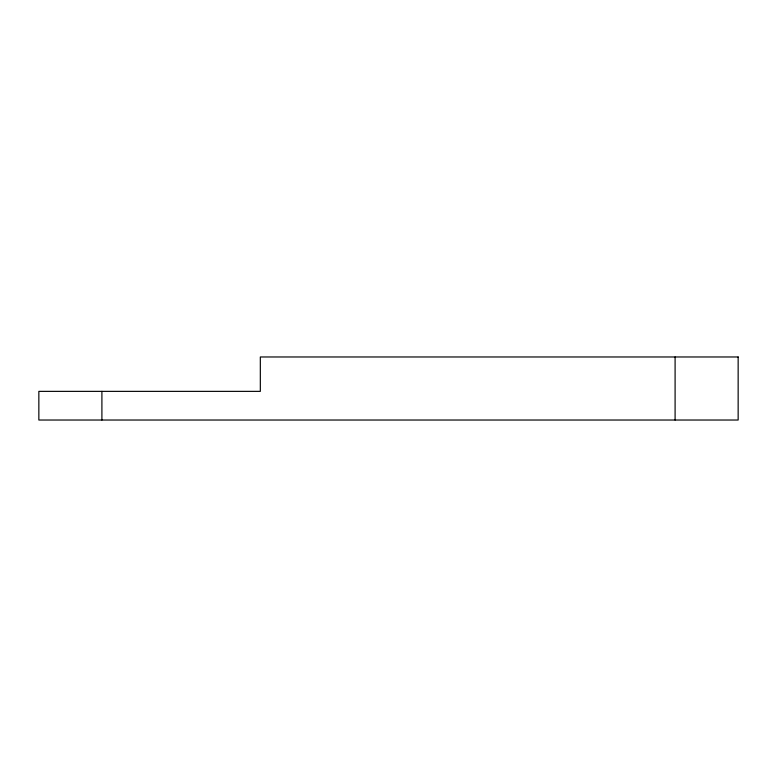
<?xml version="1.0" encoding="UTF-8"?>
<svg xmlns="http://www.w3.org/2000/svg" width="777" height="777" viewBox="0 0 777 777"><rect width="100%" height="100%" fill="white"/><g stroke="black" fill="none" stroke-linecap="round" stroke-linejoin="round"><path stroke-width="1.17" d="M675.096 356.973L675.096 420.027M101.904 391.365L101.904 420.027M738.15 356.973L260.324 356.973L260.324 391.365L38.85 391.365L38.85 420.027L738.15 420.027L738.15 356.973"/></g></svg>
